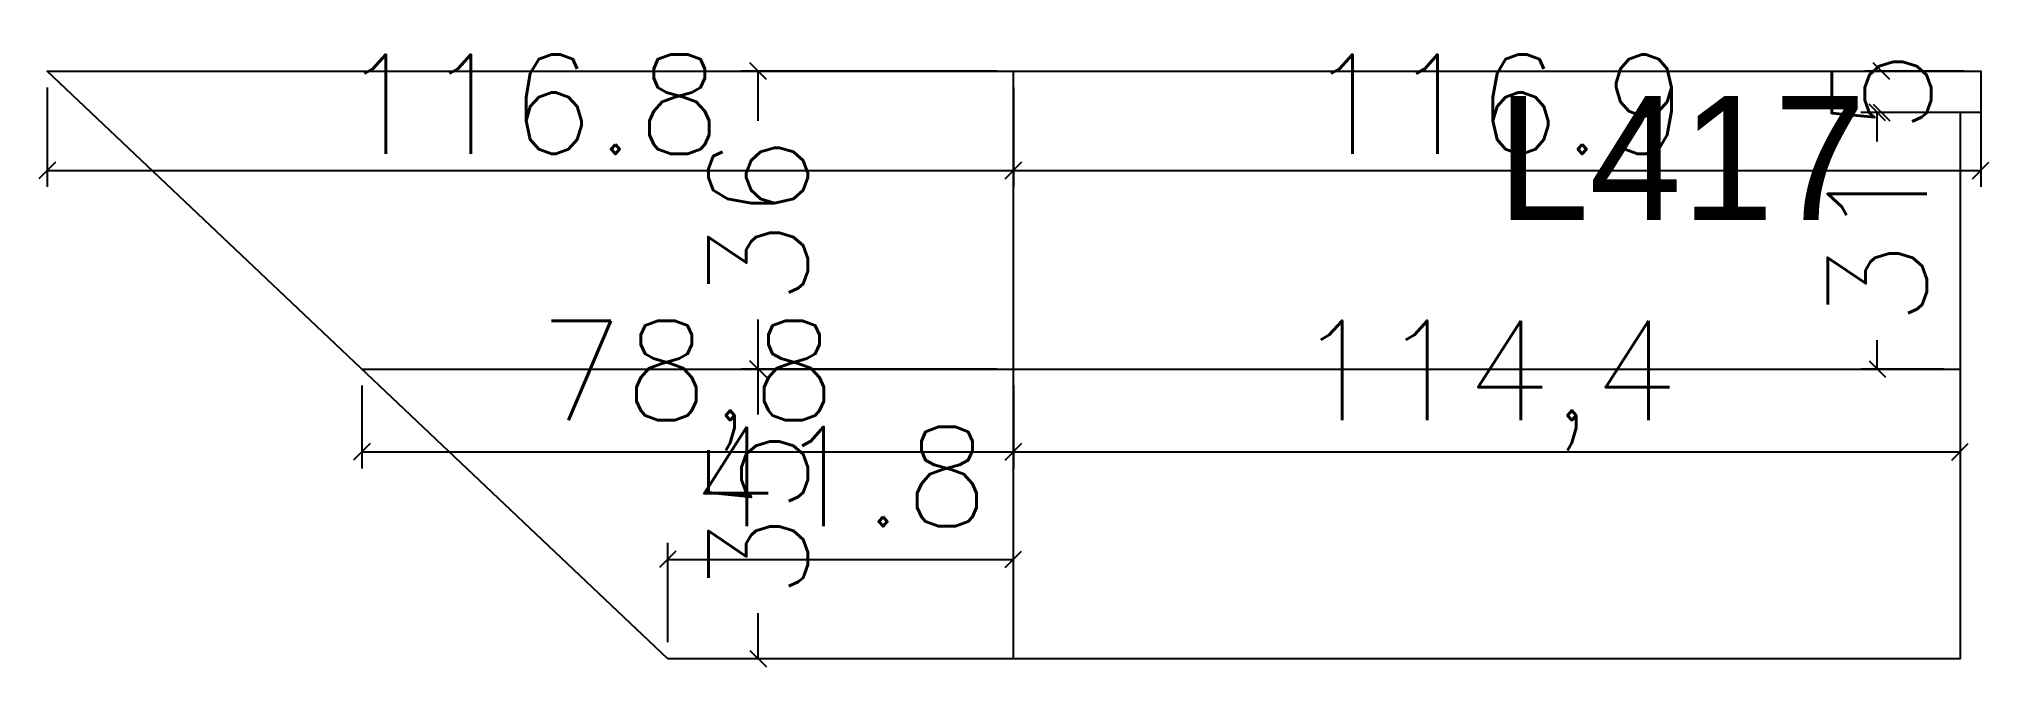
# Model space of a CAD drawing. Extents: x 2614 to 2849, y 1499 to 1575.
import ezdxf

# ---------------------------------------------------------------- set-up
doc = ezdxf.new("R2010")
doc.units = 0
for name, color, linetype in [('COTA', 241, 'Continuous'), ('NOMENCLATURA', 7, 'Continuous'), ('PAINEIS', 6, 'Continuous')]:
    doc.layers.add(name, color=color, linetype=linetype)
doc.styles.add('Romans', font='romans.shx', dxfattribs={"height": 12})
doc.dimstyles.new('cotas', dxfattribs={"dimtxt": 9, "dimasz": 2, "dimexe": 2, "dimexo": 2, "dimgap": 2, "dimtad": 1, "dimdec": 1, "dimzin": 12, "dimtxsty": 'Romans', "dimblk": 'OBLIQUE', "dimcen": 2.5, "dimclrd": 4, "dimclre": 4, "dimclrt": 240, "dimazin": 3, "dimtfac": 1, "dimtmove": 0, "dimatfit": 3})

# ---------------------------------------------------------------- blocks, each defined once
blk = doc.blocks.new('_OBLIQUE')
at = {"color": 0, "linetype": 'BYBLOCK'}
blk.add_line((-0.5, -0.5), (0.5, 0.5), dxfattribs=at)

msp = doc.modelspace()

# ---------------------------------------------------------------- linework, layer by layer
at = {"layer": 'PAINEIS'}
for p, q in [((2731.53, 1500.12), (2731.53, 1571.12)), ((2652.76, 1535.12), (2845.97, 1535.12))]:
    msp.add_line(p, q, dxfattribs=at)
msp.add_lwpolyline([(2689.74, 1500.12), (2614.73, 1571.12), (2848.47, 1571.12), (2848.47, 1566.12), (2845.97, 1566.12), (2845.97, 1500.12)], close=True, dxfattribs=at)

# ---------------------------------------------------------------- texts
at = {"layer": 'NOMENCLATURA'}
msp.add_text('L417', height=15, dxfattribs=at).set_placement((2790, 1553.12))

# ---------------------------------------------------------------- dimensions: what is measured, and where the dimension line sits
at = {"layer": 'COTA'}
for base, p1, p2, text in [((2614.74, 1559.12), (2614.74, 1571.12), (2731.53, 1571.12), '116.8'), ((2731.53, 1559.12), (2731.53, 1571.12), (2848.47, 1571.12), '116.9'), ((2689.74, 1512.12), (2689.74, 1500.12), (2731.53, 1500.12), '41.8')]:
    msp.add_linear_dim(base=base, p1=p1, p2=p2, text=text, dimstyle='cotas', dxfattribs=at).render()
for base, p1, p2, location, text in [((2836.47, 1571.12), (2848.47, 1571.12), (2848.47, 1566.12), (2836.47, 1568.62), '5'), ((2835.97, 1535.12), (2845.97, 1535.12), (2845.97, 1566.12), (2835.97, 1550.62), '31')]:
    msp.add_linear_dim(base=base, p1=p1, p2=p2, angle=90, location=location, text=text, dimstyle='cotas', override={"dimtmove": 2}, dxfattribs=at).render()
for base, p1, p2, location in [((2700.67, 1535.12), (2731.53, 1535.12), (2731.53, 1571.12), (2700.67, 1553.12)), ((2700.67, 1500.12), (2731.53, 1500.12), (2731.53, 1535.12), (2700.67, 1517.62))]:
    msp.add_linear_dim(base=base, p1=p1, p2=p2, angle=90, location=location, dimstyle='cotas', override={"dimtmove": 2}, dxfattribs=at).render()
for base, p1, p2 in [((2652.76, 1525.12), (2652.76, 1535.12), (2731.53, 1535.12)), ((2731.53, 1525.12), (2731.53, 1535.12), (2845.97, 1535.12))]:
    msp.add_linear_dim(base=base, p1=p1, p2=p2, dimstyle='cotas', dxfattribs=at).render()

doc.saveas('drawing.dxf')
